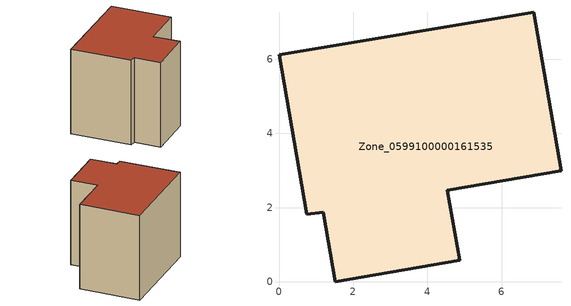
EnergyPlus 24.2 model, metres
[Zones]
Zone_0599100000161535
 floor ground (C_G): 6.86,7.27 7.6,3 4.53,2.47 4.87,0.58 1.51,0 1.19,1.88 0.75,1.82 0,6.12 z0
 wall outside (C_F): 7.6,3 6.86,7.27 0,6.12 0.75,1.82 1.19,1.88 1.51,0 4.87,0.58 4.53,2.47 7.6,3 z0:6.29
 roof outside (C_R): 6.86,7.27 0,6.12 0.75,1.82 1.19,1.88 1.51,0 4.87,0.58 4.53,2.47 7.6,3 z6.29
[BUILDING]
Pand.0599100000161535: North Axis=0; Terrain=City; Loads Convergence Tolerance Value=0.04; Temperature Convergence Tolerance Value=0.4; Solar Distribution=FullExterior; Maximum Number of Warmup Days=25; Minimum Number of Warmup Days=1
[Site:Location]
Rotterdam.The.Hague.AP_ZH_NLD Design_Conditions: Latitude=51.96; Longitude=4.45; Time Zone=1; Elevation=-4.5
[SITE:GROUNDTEMPERATURE:BUILDINGSURFACE]
18, 18, 18, 18, 18, 18, 18, 18, 18, 18, 18, 18
[MATERIAL] Thermal Absorptance=0.9; Solar Absorptance=0.7; Visible Absorptance=0.7
Name | Roughness | Thickness | Conductivity | Density | Specific Heat
G.TC.1946 | MediumSmooth | 0.15 | 1 | 540 | 1210
F.TC.1946 | Rough | 0.3 | 0.857143 | 1920 | 840
R.TC.1946 | MediumRough | 0.2 | 0.909091 | 1500 | 1000
[CONSTRUCTION]
C_G: G.TC.1946
C_F: F.TC.1946
C_R: R.TC.1946
[ZONE]
Zone_0599100000161535: Type=1; Multiplier=1; Ceiling Height=Autocalculate; Volume=Autocalculate; Floor Area=autocalculate; Part of Total Floor Area=Yes
[ZONEINFILTRATION:DESIGNFLOWRATE]
Infil_Zone_0599100000161535: Zone or ZoneList or Space or SpaceList=Zone_0599100000161535; Schedule=AlwaysOn; Design Flow Rate Calculation Method=Flow/Area; Flow Rate per Floor Area=0.003; Constant Term Coefficient=1; Temperature Term Coefficient=0; Velocity Term Coefficient=0; Velocity Squared Term Coefficient=0
[HVACTEMPLATE:ZONE:IDEALLOADSAIRSYSTEM]
Zone_0599100000161535: Maximum Heating Supply Air Temperature=50; Minimum Cooling Supply Air Temperature=13; Maximum Heating Supply Air Humidity Ratio=0.0156; Minimum Cooling Supply Air Humidity Ratio=0.0077; Heating Limit=NoLimit; Cooling Limit=NoLimit; Dehumidification Control Type=ConstantSensibleHeatRatio; Cooling Sensible Heat Ratio=0.7; Dehumidification Setpoint=60; Humidification Control Type=None; Humidification Setpoint=30; Outdoor Air Method=None; Outdoor Air Flow Rate per Person=0.00944; Outdoor Air Flow Rate per Zone Floor Area=0; Outdoor Air Flow Rate per Zone=0; Demand Controlled Ventilation Type=None; Outdoor Air Economizer Type=NoEconomizer; Heat Recovery Type=None; Sensible Heat Recovery Effectiveness=0.7; Latent Heat Recovery Effectiveness=0.65
[ZONECONTROL:THERMOSTAT]
ThermostatControl_Zone_0599100000161535: Zone or ZoneList=Zone_0599100000161535; Control Type Schedule=DualSetpointControlType; Control 1=Thermostat_Zone_0599100000161535; Temperature Difference Between Cutout And Setpoint=0
[THERMOSTATSETPOINT:DUALSETPOINT]
Thermostat_Zone_0599100000161535: Heating Setpoint Temperature Schedule=HeatingSetpoint_Zone_0599100000161535; Cooling Setpoint Temperature Schedule=CoolingSetpoint_Zone_0599100000161535
[SCHEDULE:COMPACT]
HeatingSetpoint_Zone_0599100000161535: Through: 12/31, For: AllDays, Until: 24:00, 21
CoolingSetpoint_Zone_0599100000161535: Through: 12/31, For: AllDays, Until: 24:00, 24
DualSetpointControlType: Through: 12/31, For: AllDays, Until: 24:00, 4
AlwaysOn: Through: 12/31, For: AllDays, Until: 24:00, 1
